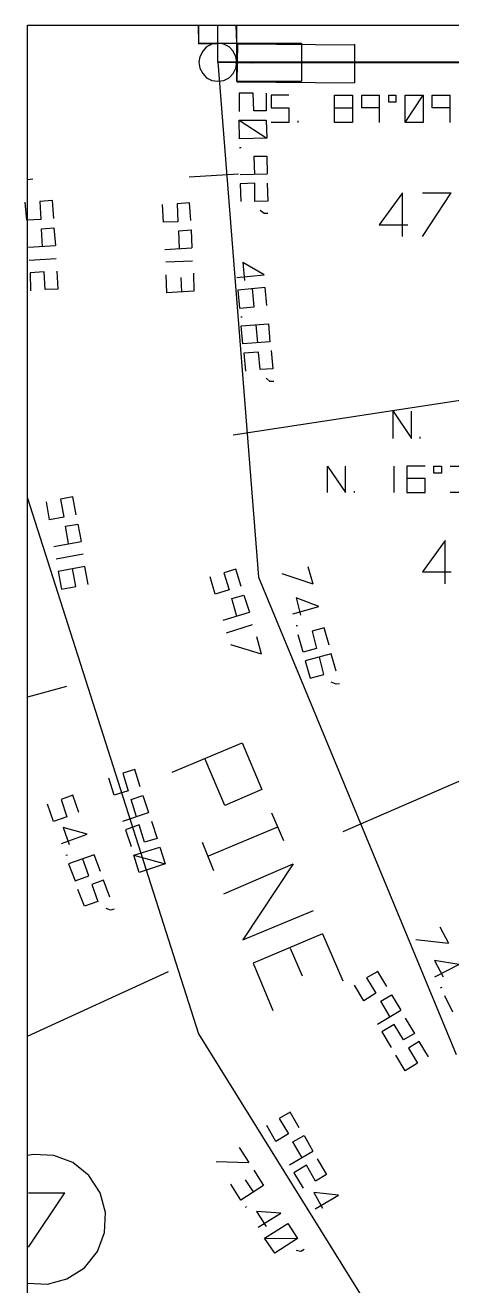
# Model space of a CAD drawing. Extents: x 1.49 to 9.44, y 2.38 to 6.36.
# Drawn here: x 1.513 to 2.299, y 4.013 to 6.335 of the extents above; entities that cross this region are included whole.
import ezdxf

# ---------------------------------------------------------------- set-up
doc = ezdxf.new("R2010")
doc.units = 0
doc.layers.get('0').update_dxf_attribs({"linetype": 'CONTINUOUS'})
for name, color, linetype in [('DIMENSIONS', 2, 'CONTINUOUS'), ('LOT-NOS', 1, 'CONTINUOUS'), ('LOTS', 3, 'CONTINUOUS'), ('PARCEL-NOS', 7, 'CONTINUOUS'), ('STREET-TXT', 5, 'CONTINUOUS'), ('STREETS', 6, 'CONTINUOUS')]:
    doc.layers.add(name, color=color, linetype=linetype)

msp = doc.modelspace()

# ---------------------------------------------------------------- linework, layer by layer
for p, q in [((1.517, 2.378), (1.517, 6.335)), ((1.517, 6.335), (7.024, 6.335))]:
    msp.add_line(p, q)
at = {"layer": 'DIMENSIONS'}
for p, q in [((1.933, 6.21), (1.907, 6.21)), ((1.907, 6.21), (1.907, 6.176)), ((1.934, 6.177), (1.933, 6.21)), ((1.957, 6.21), (1.957, 6.177)), ((1.999, 6.206), (1.966, 6.206)), ((1.966, 6.206), (1.966, 6.183)), ((2.083, 6.206), (2.116, 6.206)), ((2.083, 6.156), (2.083, 6.206)), ((2.116, 6.206), (2.116, 6.156)), ((2.133, 6.206), (2.166, 6.206)), ((2.133, 6.183), (2.133, 6.206)), ((2.166, 6.156), (2.166, 6.206)), ((2.183, 6.206), (2.196, 6.206)), ((2.183, 6.193), (2.183, 6.206)), ((2.196, 6.206), (2.196, 6.193)), ((2.213, 6.206), (2.246, 6.206)), ((2.213, 6.156), (2.213, 6.206)), ((2.213, 6.156), (2.246, 6.206)), ((2.246, 6.206), (2.246, 6.156)), ((2.263, 6.206), (2.296, 6.206)), ((2.263, 6.183), (2.263, 6.206)), ((2.296, 6.156), (2.296, 6.206)), ((1.957, 6.177), (1.934, 6.177)), ((1.966, 6.183), (1.999, 6.183)), ((1.999, 6.183), (1.999, 6.156)), ((2.083, 6.183), (2.116, 6.183)), ((2.166, 6.183), (2.133, 6.183)), ((2.196, 6.193), (2.183, 6.193)), ((2.296, 6.183), (2.263, 6.183)), ((1.908, 6.126), (1.907, 6.16)), ((1.907, 6.16), (1.957, 6.16)), ((1.907, 6.16), (1.958, 6.127)), ((1.957, 6.16), (1.958, 6.127)), ((1.999, 6.156), (1.966, 6.156)), ((2.016, 6.156), (2.016, 6.159)), ((2.116, 6.156), (2.083, 6.156)), ((2.246, 6.156), (2.213, 6.156)), ((1.958, 6.127), (1.908, 6.126)), ((1.908, 6.11), (1.911, 6.11)), ((1.936, 6.06), (1.935, 6.094)), ((1.935, 6.094), (1.958, 6.094)), ((1.958, 6.094), (1.959, 6.061)), ((1.815, 6.056), (1.906, 6.061)), ((1.909, 6.06), (1.959, 6.061)), ((1.517, 6.051), (1.527, 6.052)), ((1.936, 6.044), (1.909, 6.043)), ((1.909, 6.043), (1.91, 6.01)), ((1.936, 6.01), (1.936, 6.044)), ((1.959, 6.044), (1.96, 6.011)), ((1.516, 5.976), (1.513, 6.009)), ((1.563, 6.012), (1.54, 6.01)), ((1.54, 6.01), (1.542, 5.977)), ((1.566, 5.979), (1.563, 6.012)), ((1.768, 5.972), (1.766, 6.005)), ((1.816, 6.008), (1.793, 6.006)), ((1.793, 6.006), (1.794, 5.973)), ((1.818, 5.975), (1.816, 6.008)), ((1.96, 6.011), (1.936, 6.01)), ((1.953, 5.988), (1.946, 5.994)), ((1.542, 5.977), (1.516, 5.976)), ((1.794, 5.973), (1.768, 5.972)), ((1.96, 5.988), (1.953, 5.988)), ((1.543, 5.96), (1.566, 5.962)), ((1.545, 5.927), (1.543, 5.96)), ((1.566, 5.962), (1.569, 5.929)), ((1.796, 5.956), (1.819, 5.958)), ((1.797, 5.923), (1.796, 5.956)), ((1.819, 5.958), (1.82, 5.925)), ((1.519, 5.926), (1.569, 5.929)), ((1.77, 5.922), (1.82, 5.925)), ((1.52, 5.902), (1.57, 5.905)), ((1.772, 5.899), (1.821, 5.901)), ((1.953, 5.875), (1.914, 5.898)), ((1.914, 5.898), (1.917, 5.865)), ((1.548, 5.881), (1.522, 5.879)), ((1.522, 5.879), (1.523, 5.846)), ((1.55, 5.848), (1.548, 5.881)), ((1.571, 5.882), (1.573, 5.849)), ((1.774, 5.842), (1.773, 5.875)), ((1.823, 5.878), (1.824, 5.845)), ((1.903, 5.87), (1.953, 5.875)), ((1.8, 5.87), (1.801, 5.843)), ((1.955, 5.852), (1.905, 5.847)), ((1.958, 5.819), (1.955, 5.852)), ((1.573, 5.849), (1.55, 5.848)), ((1.824, 5.845), (1.774, 5.842)), ((1.905, 5.847), (1.908, 5.814)), ((1.935, 5.816), (1.932, 5.85)), ((1.908, 5.814), (1.935, 5.816)), ((1.91, 5.798), (1.913, 5.798)), ((1.911, 5.781), (1.961, 5.785)), ((1.938, 5.783), (1.941, 5.75)), ((1.961, 5.785), (1.964, 5.752)), ((1.914, 5.748), (1.911, 5.781)), ((1.964, 5.752), (1.914, 5.748)), ((1.966, 5.736), (1.969, 5.702)), ((1.943, 5.733), (1.916, 5.731)), ((1.916, 5.731), (1.919, 5.698)), ((1.946, 5.701), (1.943, 5.733)), ((1.969, 5.702), (1.946, 5.701)), ((1.964, 5.679), (1.957, 5.685)), ((1.971, 5.679), (1.964, 5.679)), ((2.191, 5.574), (2.191, 5.624)), ((2.191, 5.624), (2.225, 5.574)), ((2.225, 5.574), (2.225, 5.624)), ((2.241, 5.574), (2.241, 5.577)), ((2.07, 5.474), (2.07, 5.523)), ((2.07, 5.523), (2.103, 5.474)), ((2.103, 5.474), (2.103, 5.523)), ((2.193, 5.474), (2.193, 5.523)), ((2.25, 5.523), (2.216, 5.523)), ((2.216, 5.523), (2.216, 5.474)), ((2.266, 5.523), (2.28, 5.523)), ((2.266, 5.51), (2.266, 5.523)), ((2.28, 5.51), (2.266, 5.51)), ((2.28, 5.523), (2.28, 5.51)), ((2.296, 5.523), (2.33, 5.523)), ((2.25, 5.5), (2.216, 5.5)), ((2.25, 5.474), (2.25, 5.5)), ((1.558, 5.424), (1.552, 5.457)), ((1.601, 5.466), (1.578, 5.462)), ((1.578, 5.462), (1.584, 5.429)), ((1.607, 5.433), (1.601, 5.466)), ((2.12, 5.474), (2.12, 5.477)), ((2.216, 5.474), (2.25, 5.474)), ((2.33, 5.474), (2.296, 5.474)), ((1.584, 5.429), (1.558, 5.424)), ((1.587, 5.412), (1.61, 5.416)), ((1.593, 5.38), (1.587, 5.412)), ((1.61, 5.416), (1.616, 5.384)), ((1.566, 5.375), (1.616, 5.384)), ((1.57, 5.352), (1.62, 5.361)), ((1.623, 5.338), (1.574, 5.329)), ((1.574, 5.329), (1.58, 5.296)), ((1.606, 5.301), (1.6, 5.334)), ((1.629, 5.305), (1.623, 5.338)), ((1.863, 5.287), (1.854, 5.319)), ((1.901, 5.333), (1.879, 5.326)), ((1.879, 5.326), (1.889, 5.295)), ((1.911, 5.301), (1.901, 5.333)), ((1.986, 5.325), (2.043, 5.306)), ((2.034, 5.338), (2.043, 5.306)), ((1.58, 5.296), (1.606, 5.301)), ((1.889, 5.295), (1.863, 5.287)), ((1.894, 5.279), (1.916, 5.285)), ((1.903, 5.246), (1.894, 5.279)), ((1.916, 5.285), (1.926, 5.254)), ((2.054, 5.264), (2.012, 5.28)), ((2.012, 5.28), (2.02, 5.248)), ((1.878, 5.239), (1.926, 5.254)), ((2.006, 5.251), (2.054, 5.264)), ((1.884, 5.216), (1.932, 5.231)), ((2.012, 5.229), (2.015, 5.229)), ((2.064, 5.225), (2.042, 5.219)), ((2.073, 5.193), (2.064, 5.225)), ((1.939, 5.209), (1.948, 5.177)), ((2.025, 5.18), (2.016, 5.212)), ((2.042, 5.219), (2.05, 5.187)), ((1.891, 5.194), (1.948, 5.177)), ((2.05, 5.187), (2.025, 5.18)), ((2.077, 5.177), (2.029, 5.164)), ((2.029, 5.164), (2.038, 5.132)), ((2.063, 5.139), (2.055, 5.171)), ((2.086, 5.145), (2.077, 5.177)), ((2.038, 5.132), (2.063, 5.139)), ((2.086, 5.121), (2.077, 5.125)), ((2.092, 5.122), (2.086, 5.121)), ((1.677, 4.917), (1.667, 4.948)), ((1.715, 4.964), (1.693, 4.957)), ((1.693, 4.957), (1.703, 4.925)), ((1.725, 4.932), (1.715, 4.964)), ((1.703, 4.925), (1.677, 4.917)), ((1.565, 4.868), (1.554, 4.9)), ((1.601, 4.917), (1.579, 4.909)), ((1.579, 4.909), (1.59, 4.877)), ((1.612, 4.885), (1.601, 4.917)), ((1.708, 4.909), (1.73, 4.916)), ((1.718, 4.877), (1.708, 4.909)), ((1.73, 4.916), (1.74, 4.885)), ((1.59, 4.877), (1.565, 4.868)), ((1.693, 4.869), (1.74, 4.885)), ((1.627, 4.845), (1.583, 4.857)), ((1.583, 4.857), (1.594, 4.826)), ((1.723, 4.862), (1.698, 4.853)), ((1.698, 4.853), (1.708, 4.822)), ((1.733, 4.83), (1.723, 4.862)), ((1.746, 4.869), (1.756, 4.837)), ((1.58, 4.828), (1.627, 4.845)), ((1.756, 4.837), (1.733, 4.83)), ((1.588, 4.806), (1.591, 4.807)), ((1.64, 4.807), (1.593, 4.79)), ((1.652, 4.776), (1.64, 4.807)), ((1.713, 4.806), (1.761, 4.821)), ((1.761, 4.821), (1.771, 4.79)), ((1.593, 4.79), (1.605, 4.759)), ((1.63, 4.768), (1.619, 4.799)), ((1.723, 4.774), (1.713, 4.806)), ((1.713, 4.806), (1.771, 4.79)), ((1.771, 4.79), (1.723, 4.774)), ((1.605, 4.759), (1.63, 4.768)), ((1.622, 4.712), (1.61, 4.743)), ((1.657, 4.76), (1.636, 4.752)), ((1.636, 4.752), (1.647, 4.721)), ((1.669, 4.729), (1.657, 4.76)), ((1.647, 4.721), (1.622, 4.712)), ((1.67, 4.705), (1.662, 4.708)), ((1.677, 4.707), (1.67, 4.705)), ((2.277, 4.674), (2.293, 4.644)), ((2.233, 4.651), (2.293, 4.644)), ((2.312, 4.605), (2.267, 4.612)), ((2.267, 4.612), (2.283, 4.582)), ((2.268, 4.582), (2.312, 4.605)), ((2.163, 4.592), (2.142, 4.58)), ((2.142, 4.58), (2.159, 4.552)), ((2.179, 4.564), (2.163, 4.592)), ((2.137, 4.538), (2.12, 4.567)), ((2.159, 4.552), (2.137, 4.538)), ((2.278, 4.562), (2.281, 4.563)), ((2.168, 4.537), (2.188, 4.549)), ((2.185, 4.509), (2.168, 4.537)), ((2.188, 4.549), (2.205, 4.521)), ((2.301, 4.517), (2.286, 4.547)), ((2.162, 4.495), (2.205, 4.521)), ((2.213, 4.506), (2.23, 4.478)), ((2.193, 4.494), (2.17, 4.481)), ((2.21, 4.466), (2.193, 4.494)), ((2.17, 4.481), (2.187, 4.452)), ((2.23, 4.478), (2.21, 4.466)), ((2.239, 4.463), (2.219, 4.451)), ((2.256, 4.435), (2.239, 4.463)), ((2.213, 4.409), (2.196, 4.438)), ((2.219, 4.451), (2.236, 4.423)), ((2.236, 4.423), (2.213, 4.409)), ((2.001, 4.333), (1.981, 4.321)), ((1.981, 4.321), (1.998, 4.293)), ((2.018, 4.304), (2.001, 4.333)), ((1.975, 4.279), (1.958, 4.308)), ((1.998, 4.293), (1.975, 4.279)), ((2.006, 4.278), (2.027, 4.29)), ((2.023, 4.249), (2.006, 4.278)), ((2.027, 4.29), (2.043, 4.261)), ((1.907, 4.268), (1.925, 4.24)), ((2, 4.236), (2.043, 4.261)), ((1.865, 4.242), (1.925, 4.24)), ((2.031, 4.235), (2.008, 4.221)), ((2.048, 4.206), (2.031, 4.235)), ((2.051, 4.247), (2.068, 4.218)), ((1.918, 4.208), (1.933, 4.186)), ((1.934, 4.226), (1.952, 4.198)), ((2.008, 4.221), (2.025, 4.193)), ((2.068, 4.218), (2.048, 4.206)), ((1.91, 4.171), (1.892, 4.2)), ((1.952, 4.198), (1.91, 4.171)), ((2.09, 4.18), (2.045, 4.185)), ((2.045, 4.185), (2.061, 4.156)), ((2.047, 4.155), (2.09, 4.18)), ((1.919, 4.157), (1.921, 4.159)), ((1.984, 4.147), (1.939, 4.15)), ((1.939, 4.15), (1.957, 4.122)), ((1.942, 4.121), (1.984, 4.147)), ((1.954, 4.101), (1.997, 4.128)), ((1.997, 4.128), (2.015, 4.1)), ((1.973, 4.073), (1.954, 4.101)), ((1.954, 4.101), (2.015, 4.1)), ((2.015, 4.1), (1.973, 4.073)), ((2.021, 4.076), (2.012, 4.078)), ((2.027, 4.08), (2.021, 4.076))]:
    msp.add_line(p, q, dxfattribs=at)
at = {"layer": 'LOT-NOS'}
for p, q in [((2.208, 6.026), (2.165, 5.967)), ((2.208, 5.946), (2.208, 6.026)), ((2.245, 6.026), (2.298, 6.026)), ((2.245, 5.946), (2.298, 6.026)), ((2.165, 5.967), (2.218, 5.967)), ((2.287, 5.386), (2.245, 5.328)), ((2.287, 5.306), (2.287, 5.386)), ((2.245, 5.328), (2.298, 5.328))]:
    msp.add_line(p, q, dxfattribs=at)
at = {"layer": 'LOTS'}
for p, q in [((1.868, 6.267), (1.932, 6.266)), ((1.932, 6.266), (2.974, 6.267)), ((2.888, 5.731), (1.896, 5.58)), ((2.099, 4.85), (3.04, 5.259)), ((1.589, 5.117), (1.517, 5.097)), ((1.517, 4.473), (1.777, 4.592))]:
    msp.add_line(p, q, dxfattribs=at)
at = {"layer": 'PARCEL-NOS'}
for p, q in [((1.528, 4.255), (1.517, 4.253)), ((1.566, 4.253), (1.528, 4.255)), ((1.601, 4.24), (1.566, 4.253)), ((1.63, 4.216), (1.601, 4.24)), ((1.651, 4.184), (1.63, 4.216)), ((1.519, 4.184), (1.586, 4.184)), ((1.519, 4.084), (1.586, 4.184)), ((1.661, 4.148), (1.651, 4.184)), ((1.659, 4.111), (1.661, 4.148)), ((1.646, 4.076), (1.659, 4.111)), ((1.622, 4.046), (1.646, 4.076)), ((1.59, 4.026), (1.622, 4.046)), ((1.517, 4.018), (1.554, 4.016)), ((1.554, 4.016), (1.59, 4.026))]:
    msp.add_line(p, q, dxfattribs=at)
at = {"layer": 'STREET-TXT'}
for p, q in [((1.784, 4.959), (1.913, 5.013)), ((1.913, 5.013), (1.949, 4.927)), ((1.881, 4.898), (1.844, 4.984)), ((1.949, 4.927), (1.881, 4.898)), ((1.967, 4.884), (1.989, 4.833)), ((1.978, 4.858), (1.849, 4.804)), ((1.839, 4.83), (1.86, 4.778)), ((1.879, 4.735), (2.007, 4.79)), ((2.007, 4.79), (1.914, 4.65)), ((1.914, 4.65), (2.044, 4.704)), ((2.061, 4.661), (1.933, 4.607)), ((2.061, 4.661), (2.098, 4.575)), ((2.001, 4.635), (2.023, 4.584)), ((1.933, 4.607), (1.969, 4.52))]:
    msp.add_line(p, q, dxfattribs=at)
at = {"layer": 'STREETS'}
for p, q in [((1.833, 6.301), (1.832, 6.335)), ((1.833, 6.302), (1.833, 6.335)), ((1.868, 6.267), (1.868, 6.335)), ((1.903, 6.302), (1.902, 6.335)), ((1.903, 6.302), (1.903, 6.335)), ((1.833, 6.302), (1.903, 6.302)), ((1.833, 6.301), (1.903, 6.302)), ((1.847, 6.295), (1.84, 6.287)), ((1.847, 6.295), (1.84, 6.287)), ((1.857, 6.3), (1.847, 6.295)), ((1.857, 6.3), (1.847, 6.295)), ((1.868, 6.302), (1.857, 6.3)), ((1.868, 6.302), (1.857, 6.3)), ((1.879, 6.3), (1.868, 6.302)), ((1.879, 6.3), (1.868, 6.302)), ((1.889, 6.295), (1.879, 6.3)), ((1.889, 6.295), (1.879, 6.3)), ((1.896, 6.287), (1.889, 6.295)), ((1.896, 6.287), (1.889, 6.295)), ((1.903, 6.232), (1.903, 6.302)), ((1.903, 6.302), (2.022, 6.302)), ((1.904, 6.301), (1.903, 6.231)), ((1.904, 6.301), (2.12, 6.299)), ((2.022, 6.302), (2.022, 6.232)), ((2.12, 6.299), (2.12, 6.229)), ((1.835, 6.277), (1.833, 6.267)), ((1.835, 6.277), (1.833, 6.267)), ((1.84, 6.287), (1.835, 6.277)), ((1.84, 6.287), (1.835, 6.277)), ((1.901, 6.277), (1.896, 6.287)), ((1.901, 6.277), (1.896, 6.287)), ((1.903, 6.267), (1.901, 6.277)), ((1.903, 6.267), (1.901, 6.277)), ((1.833, 6.267), (1.835, 6.256)), ((1.833, 6.267), (1.835, 6.256)), ((1.835, 6.256), (1.84, 6.246)), ((1.835, 6.256), (1.84, 6.246)), ((1.868, 6.267), (1.943, 5.318)), ((2.974, 6.267), (1.868, 6.267)), ((1.896, 6.246), (1.901, 6.256)), ((1.896, 6.246), (1.901, 6.256)), ((1.901, 6.256), (1.903, 6.267)), ((1.901, 6.256), (1.903, 6.267)), ((1.903, 6.267), (1.903, 6.267)), ((1.903, 6.267), (1.903, 6.267)), ((1.84, 6.246), (1.847, 6.238)), ((1.84, 6.246), (1.847, 6.238)), ((1.847, 6.238), (1.857, 6.233)), ((1.847, 6.238), (1.857, 6.233)), ((1.857, 6.233), (1.868, 6.232)), ((1.857, 6.233), (1.868, 6.232)), ((1.868, 6.232), (1.879, 6.233)), ((1.868, 6.232), (1.879, 6.233)), ((1.879, 6.233), (1.889, 6.238)), ((1.879, 6.233), (1.889, 6.238)), ((1.889, 6.238), (1.896, 6.246)), ((1.889, 6.238), (1.896, 6.246)), ((1.903, 6.232), (2.022, 6.232)), ((1.903, 6.231), (2.12, 6.229)), ((1.517, 5.464), (1.832, 4.477)), ((1.943, 5.318), (2.307, 4.439)), ((1.832, 4.477), (2.15, 3.966))]:
    msp.add_line(p, q, dxfattribs=at)
for p in [(1.903, 6.302), (2.12, 6.299)]:
    msp.add_point(p, dxfattribs=at)

doc.saveas('drawing.dxf')
